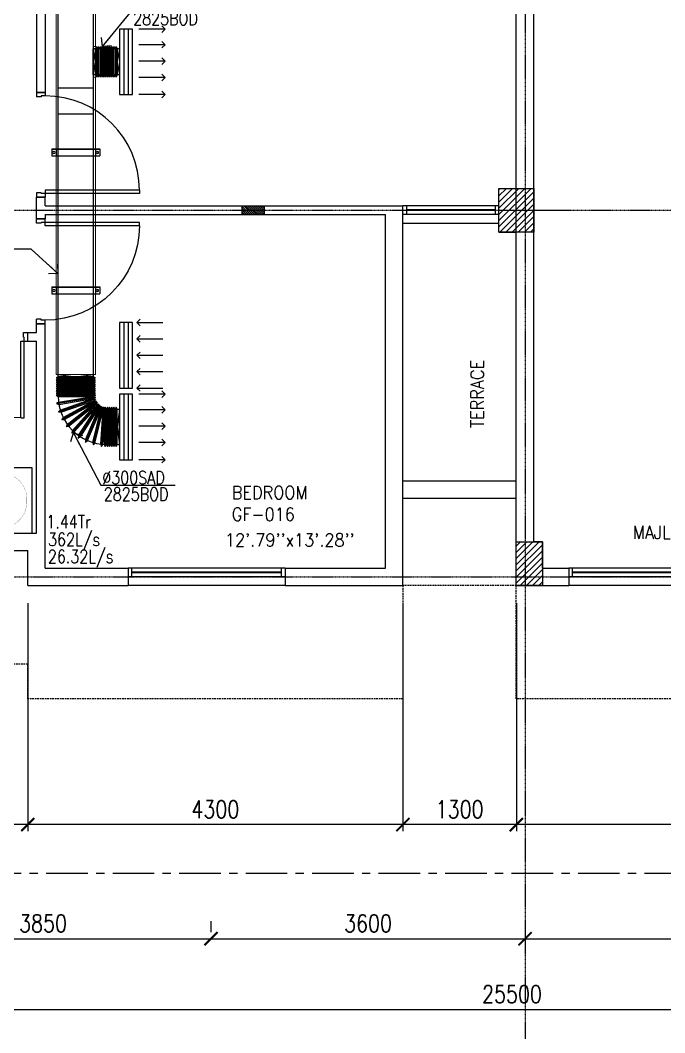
# Model space of a CAD drawing. Header units: millimetres. Extents: x 0 to 91840, y -5689 to 55688.
# Drawn here: x 32736 to 40123, y 5101 to 16702 of the extents above; entities that cross this region are included whole.
import ezdxf

# ---------------------------------------------------------------- set-up
doc = ezdxf.new("R2010")
doc.units = ezdxf.units.MM
doc.linetypes.add('CENTER', pattern=[50.8, 31.75, -6.35, 6.35, -6.35])
doc.linetypes.add('DASHED2', pattern=[9.525, 6.35, -3.175])
for name, color, linetype in [('A-ANNO-DIMS', 1, 'Continuous'), ('A-ANNO-TEXT', 8, 'Continuous'), ('A-AREA', 8, 'CENTER'), ('A-DOOR', 4, 'Continuous'), ('A-FLOR-OVHD', 4, 'DASHED2'), ('A-FLOR-PFIX', 8, 'Continuous'), ('A-FLOR-SPCL', 8, 'Continuous'), ('A-GLAZ', 5, 'Continuous'), ('A-GRID', 253, 'CENTER'), ('A-WALL-FULL', 8, 'Continuous'), ('AC-HLTEXT', 100, 'Continuous'), ('AC-SAD', 3, 'Continuous'), ('AC-SAD TEXT', 3, 'Continuous'), ('AC-WALL OPENING', 1, 'Continuous'), ('M-HANGER', 30, 'Continuous'), ('RETURN GRILL RIGHT', 1, 'Continuous'), ('S-COL- HACT.', 9, 'Continuous'), ('S-COL.', 8, 'Continuous'), ('SUPPLY GRILL RIGHT', 3, 'Continuous')]:
    doc.layers.add(name, color=color, linetype=linetype)
doc.layers.add('INSULATION', color=1, linetype='Continuous', lineweight=5)
doc.styles.add('ROMANS', font='romans.shx', dxfattribs={"width": 0.8})
doc.styles.add('SIMPLEX', font='simplex.shx', dxfattribs={"width": 0.8})
doc.dimstyles.new('100 of DIM2', dxfattribs={"dimscale": 0, "dimtxt": 200, "dimasz": 150, "dimexe": 75, "dimexo": 200, "dimgap": 75, "dimtad": 1, "dimdec": 0, "dimrnd": 5, "dimzin": 0, "dimdsep": 46, "dimtxsty": 'ROMANS', "dimblk": 'ARCHTICK', "dimcen": 100, "dimclrd": 94, "dimclre": 94, "dimclrt": 2, "dimadec": 0, "dimazin": 0, "dimtfac": 1, "dimtdec": 0, "dimtofl": 0, "dimtmove": 2, "dimatfit": 3, "dimldrblk": 'OPEN90', "dimfxl": 75, "dimtolj": 1, "dimtzin": 0, "dimarcsym": 0})

# ---------------------------------------------------------------- blocks, each defined once
blk = doc.blocks.new('W-180')
for p, q in [((1800, 100), (0, 100)), ((1800, 0), (0, 0)), ((40, 0), (40, 100)), ((1760, 100), (1760, 0))]:
    blk.add_line(p, q)
at = {"linetype": 'Continuous'}
for p, q in [((1760, 53), (40, 53)), ((1760, 47), (40, 47))]:
    blk.add_line(p, q, dxfattribs=at)
blk = doc.blocks.new('D-100-R1')
for p, q in [((-80, 980), (-80, 100)), ((-80, 980), (-40, 980)), ((-40, 980), (-40, 55)), ((-1000, 100), (-1000, 0)), ((-1000, 100), (-960, 100)), ((-960, 100), (-960, 55)), ((-960, 55), (-950, 55)), ((-950, 55), (-950, 0)), ((-80, 100), (0, 100)), ((-50, 55), (-50, 0)), ((-50, 55), (-40, 55)), ((-50, 0), (0, 0)), ((0, 100), (0, 0)), ((-1000, 0), (-950, 0))]:
    blk.add_line(p, q)
at = {"linetype": 'Continuous'}
blk.add_arc((-80, 100), 880, 90, 180, dxfattribs=at)
blk = doc.blocks.new('D-120-R1')
for p, q in [((-80, 1180), (-40, 1180)), ((-80, 1180), (-80, 100)), ((-40, 1180), (-40, 55)), ((-1200, 100), (-1160, 100)), ((-1200, 100), (-1200, 0)), ((-1160, 100), (-1160, 55)), ((-1160, 55), (-1150, 55)), ((-1150, 55), (-1150, 0)), ((-80, 100), (0, 100)), ((-50, 55), (-40, 55)), ((-50, 55), (-50, 0)), ((-50, 0), (0, 0)), ((0, 100), (0, 0)), ((-1200, 0), (-1150, 0))]:
    blk.add_line(p, q)
at = {"linetype": 'Continuous'}
blk.add_arc((-80, 100), 1080, 90, 180, dxfattribs=at)
blk = doc.blocks.new('BT-2')
blk.add_lwpolyline([(0, 750), (1700, 750), (1700, 0), (0, 0)], close=True)
at = {"const_width": 2}
blk.add_lwpolyline([(60, 690), (1340, 690, -0.414214), (1640, 390), (1640, 360, -0.414214), (1340, 60), (60, 60)], format="xyb", close=True, dxfattribs=at)
blk.add_circle((125, 375), 31.9)
blk = doc.blocks.new('_ArchTick')
at = {"color": 0, "linetype": 'ByBlock', "const_width": 0.15}
blk.add_lwpolyline([(-0.5, -0.5), (0.5, 0.5)], dxfattribs=at)
blk = doc.blocks.new('*D176')
at = {"layer": 'A-ANNO-DIMS', "color": 94, "lineweight": -2, "ltscale": 3, "transparency": 16777216}
for p, q in [((31072, 6654), (31072, 6104)), ((34922, 6379), (34922, 6254)), ((31072, 6179), (34922, 6179))]:
    blk.add_line(p, q, dxfattribs=at)
at = {"layer": 'Defpoints', "color": 0, "ltscale": 3, "transparency": 16777216}
for p in [(31072, 6854), (34922, 6179), (34922, 6179)]:
    blk.add_point(p, dxfattribs=at)
at = {"layer": 'A-ANNO-DIMS', "color": 94, "lineweight": -2, "ltscale": 3, "transparency": 16777216, "xscale": 150, "yscale": 150, "zscale": 150, "rotation": 180}
blk.add_blockref('_ArchTick', (31072, 6179), dxfattribs=at)
at = {"layer": 'A-ANNO-DIMS', "color": 94, "lineweight": -2, "ltscale": 3, "transparency": 16777216, "xscale": 150, "yscale": 150, "zscale": 150}
blk.add_blockref('_ArchTick', (34922, 6179), dxfattribs=at)
at = {"layer": 'A-ANNO-DIMS', "color": 2, "ltscale": 3, "transparency": 16777216, "insert": (32997, 6354), "char_height": 200, "attachment_point": 5, "style": 'ROMANS'}
blk.add_mtext('\\A1;3850', dxfattribs=at)
blk = doc.blocks.new('_Open90')
at = {"color": 0, "linetype": 'ByBlock', "lineweight": -2}
for p, q in [((0, 0), (-1, 0)), ((-0.5, 0.5), (0, 0)), ((0, 0), (-0.5, -0.5))]:
    blk.add_line(p, q, dxfattribs=at)
blk = doc.blocks.new('*D177')
at = {"layer": 'A-ANNO-DIMS', "color": 94, "lineweight": -2, "ltscale": 3, "transparency": 16777216}
for p, q in [((34922, 6379), (34922, 6254)), ((38522, 6379), (38522, 6254)), ((34922, 6179), (38522, 6179))]:
    blk.add_line(p, q, dxfattribs=at)
at = {"layer": 'Defpoints', "color": 0, "ltscale": 3, "transparency": 16777216}
for p in [(34922, 6179), (38522, 6179), (38522, 6179)]:
    blk.add_point(p, dxfattribs=at)
at = {"layer": 'A-ANNO-DIMS', "color": 94, "lineweight": -2, "ltscale": 3, "transparency": 16777216, "xscale": 150, "yscale": 150, "zscale": 150, "rotation": 180}
blk.add_blockref('_ArchTick', (34922, 6179), dxfattribs=at)
at = {"layer": 'A-ANNO-DIMS', "color": 94, "lineweight": -2, "ltscale": 3, "transparency": 16777216, "xscale": 150, "yscale": 150, "zscale": 150}
blk.add_blockref('_ArchTick', (38522, 6179), dxfattribs=at)
at = {"layer": 'A-ANNO-DIMS', "color": 2, "ltscale": 3, "transparency": 16777216, "insert": (36722, 6354), "char_height": 200, "attachment_point": 5, "style": 'ROMANS'}
blk.add_mtext('\\A1;3600', dxfattribs=at)
blk = doc.blocks.new('*D178')
at = {"layer": 'A-ANNO-DIMS', "color": 94, "lineweight": -2, "ltscale": 3, "transparency": 16777216}
for p, q in [((38522, 6379), (38522, 6254)), ((43472, 6379), (43472, 6254)), ((38522, 6179), (43472, 6179))]:
    blk.add_line(p, q, dxfattribs=at)
at = {"layer": 'Defpoints', "color": 0, "ltscale": 3, "transparency": 16777216}
for p in [(38522, 6179), (43472, 6179), (43472, 6179)]:
    blk.add_point(p, dxfattribs=at)
at = {"layer": 'A-ANNO-DIMS', "color": 94, "lineweight": -2, "ltscale": 3, "transparency": 16777216, "xscale": 150, "yscale": 150, "zscale": 150, "rotation": 180}
blk.add_blockref('_ArchTick', (38522, 6179), dxfattribs=at)
at = {"layer": 'A-ANNO-DIMS', "color": 94, "lineweight": -2, "ltscale": 3, "transparency": 16777216, "xscale": 150, "yscale": 150, "zscale": 150}
blk.add_blockref('_ArchTick', (43472, 6179), dxfattribs=at)
at = {"layer": 'A-ANNO-DIMS', "color": 2, "ltscale": 3, "transparency": 16777216, "insert": (40997, 6354), "char_height": 200, "attachment_point": 5, "style": 'ROMANS'}
blk.add_mtext('\\A1;4950', dxfattribs=at)
blk = doc.blocks.new('*D180')
at = {"layer": 'A-ANNO-DIMS', "color": 94, "lineweight": -2, "ltscale": 3, "transparency": 16777216}
for p, q in [((25622, 6519), (25622, 5293)), ((51122, 6519), (51122, 5293)), ((25622, 5368), (51122, 5368))]:
    blk.add_line(p, q, dxfattribs=at)
at = {"layer": 'Defpoints', "color": 0, "ltscale": 3, "transparency": 16777216}
for p in [(25622, 6719), (51122, 6719), (51122, 5368)]:
    blk.add_point(p, dxfattribs=at)
at = {"layer": 'A-ANNO-DIMS', "color": 94, "lineweight": -2, "ltscale": 3, "transparency": 16777216, "xscale": 150, "yscale": 150, "zscale": 150, "rotation": 180}
blk.add_blockref('_ArchTick', (25622, 5368), dxfattribs=at)
at = {"layer": 'A-ANNO-DIMS', "color": 94, "lineweight": -2, "ltscale": 3, "transparency": 16777216, "xscale": 150, "yscale": 150, "zscale": 150}
blk.add_blockref('_ArchTick', (51122, 5368), dxfattribs=at)
at = {"layer": 'A-ANNO-DIMS', "color": 2, "ltscale": 3, "transparency": 16777216, "insert": (38372, 5543), "char_height": 200, "attachment_point": 5, "style": 'ROMANS'}
blk.add_mtext('\\A1;25500', dxfattribs=at)
blk = doc.blocks.new('*D184')
at = {"layer": 'A-ANNO-DIMS', "color": 94, "linetype": 'Continuous', "lineweight": -2, "ltscale": 3, "transparency": 16777216}
for p, q in [((38422, 10025), (38422, 7411)), ((51222, 10025), (51222, 7411)), ((51222, 7486), (38422, 7486))]:
    blk.add_line(p, q, dxfattribs=at)
at = {"layer": 'Defpoints', "color": 0, "linetype": 'Continuous', "ltscale": 3, "transparency": 16777216}
for p in [(38422, 10225), (51222, 10225), (38422, 7486)]:
    blk.add_point(p, dxfattribs=at)
at = {"layer": 'A-ANNO-DIMS', "color": 94, "linetype": 'Continuous', "lineweight": -2, "ltscale": 3, "transparency": 16777216, "xscale": 150, "yscale": 150, "zscale": 150, "rotation": 180}
blk.add_blockref('_ArchTick', (38422, 7486), dxfattribs=at)
at = {"layer": 'A-ANNO-DIMS', "color": 94, "linetype": 'Continuous', "lineweight": -2, "ltscale": 3, "transparency": 16777216, "xscale": 150, "yscale": 150, "zscale": 150}
blk.add_blockref('_ArchTick', (51222, 7486), dxfattribs=at)
at = {"layer": 'A-ANNO-DIMS', "color": 2, "linetype": 'Continuous', "ltscale": 3, "transparency": 16777216, "insert": (44822, 7661), "char_height": 200, "attachment_point": 5, "style": 'ROMANS'}
blk.add_mtext('\\A1;12800', dxfattribs=at)
blk = doc.blocks.new('*D185')
at = {"layer": 'A-ANNO-DIMS', "color": 94, "linetype": 'Continuous', "lineweight": -2, "ltscale": 3, "transparency": 16777216}
for p, q in [((37122, 10025), (37122, 7411)), ((38422, 10025), (38422, 7411)), ((38422, 7486), (37122, 7486))]:
    blk.add_line(p, q, dxfattribs=at)
at = {"layer": 'Defpoints', "color": 0, "linetype": 'Continuous', "ltscale": 3, "transparency": 16777216}
for p in [(37122, 10225), (38422, 10225), (37122, 7486)]:
    blk.add_point(p, dxfattribs=at)
at = {"layer": 'A-ANNO-DIMS', "color": 94, "linetype": 'Continuous', "lineweight": -2, "ltscale": 3, "transparency": 16777216, "xscale": 150, "yscale": 150, "zscale": 150, "rotation": 180}
blk.add_blockref('_ArchTick', (37122, 7486), dxfattribs=at)
at = {"layer": 'A-ANNO-DIMS', "color": 94, "linetype": 'Continuous', "lineweight": -2, "ltscale": 3, "transparency": 16777216, "xscale": 150, "yscale": 150, "zscale": 150}
blk.add_blockref('_ArchTick', (38422, 7486), dxfattribs=at)
at = {"layer": 'A-ANNO-DIMS', "color": 2, "linetype": 'Continuous', "ltscale": 3, "transparency": 16777216, "insert": (37772, 7661), "char_height": 200, "attachment_point": 5, "style": 'ROMANS'}
blk.add_mtext('\\A1;1300', dxfattribs=at)
blk = doc.blocks.new('*D186')
at = {"layer": 'A-ANNO-DIMS', "color": 94, "linetype": 'Continuous', "lineweight": -2, "ltscale": 3, "transparency": 16777216}
for p, q in [((32822, 10025), (32822, 7411)), ((37122, 10025), (37122, 7411)), ((37122, 7486), (32822, 7486))]:
    blk.add_line(p, q, dxfattribs=at)
at = {"layer": 'Defpoints', "color": 0, "linetype": 'Continuous', "ltscale": 3, "transparency": 16777216}
for p in [(32822, 10225), (37122, 10225), (32822, 7486)]:
    blk.add_point(p, dxfattribs=at)
at = {"layer": 'A-ANNO-DIMS', "color": 94, "linetype": 'Continuous', "lineweight": -2, "ltscale": 3, "transparency": 16777216, "xscale": 150, "yscale": 150, "zscale": 150, "rotation": 180}
blk.add_blockref('_ArchTick', (32822, 7486), dxfattribs=at)
at = {"layer": 'A-ANNO-DIMS', "color": 94, "linetype": 'Continuous', "lineweight": -2, "ltscale": 3, "transparency": 16777216, "xscale": 150, "yscale": 150, "zscale": 150}
blk.add_blockref('_ArchTick', (37122, 7486), dxfattribs=at)
at = {"layer": 'A-ANNO-DIMS', "color": 2, "linetype": 'Continuous', "ltscale": 3, "transparency": 16777216, "insert": (34972, 7661), "char_height": 200, "attachment_point": 5, "style": 'ROMANS'}
blk.add_mtext('\\A1;4300', dxfattribs=at)
blk = doc.blocks.new('*D187')
at = {"layer": 'A-ANNO-DIMS', "color": 94, "linetype": 'Continuous', "lineweight": -2, "ltscale": 3, "transparency": 16777216}
for p, q in [((31222, 10025), (31222, 7411)), ((32822, 10025), (32822, 7411)), ((32822, 7486), (31222, 7486))]:
    blk.add_line(p, q, dxfattribs=at)
at = {"layer": 'Defpoints', "color": 0, "linetype": 'Continuous', "ltscale": 3, "transparency": 16777216}
for p in [(31222, 10225), (32822, 10225), (31222, 7486)]:
    blk.add_point(p, dxfattribs=at)
at = {"layer": 'A-ANNO-DIMS', "color": 94, "linetype": 'Continuous', "lineweight": -2, "ltscale": 3, "transparency": 16777216, "xscale": 150, "yscale": 150, "zscale": 150, "rotation": 180}
blk.add_blockref('_ArchTick', (31222, 7486), dxfattribs=at)
at = {"layer": 'A-ANNO-DIMS', "color": 94, "linetype": 'Continuous', "lineweight": -2, "ltscale": 3, "transparency": 16777216, "xscale": 150, "yscale": 150, "zscale": 150}
blk.add_blockref('_ArchTick', (32822, 7486), dxfattribs=at)
at = {"layer": 'A-ANNO-DIMS', "color": 2, "linetype": 'Continuous', "ltscale": 3, "transparency": 16777216, "insert": (32022, 7661), "char_height": 200, "attachment_point": 5, "style": 'ROMANS'}
blk.add_mtext('\\A1;1600', dxfattribs=at)
blk = doc.blocks.new('*U126')
at = {"linetype": 'Continuous'}
for p, q in [((-38, -258), (-38, 292)), ((42, 292), (-38, 292)), ((42, 242), (-38, 242)), ((37, -258), (37, 292)), ((42, -258), (42, 292)), ((42, -208), (-38, -208)), ((42, -258), (-38, -258))]:
    blk.add_line(p, q, dxfattribs=at)
for centre in [(0, 267), (0, -233)]:
    blk.add_circle(centre, 12.5, dxfattribs=at)
blk = doc.blocks.new('*U124')
at = {"linetype": 'Continuous'}
for p, q in [((-38, -250), (-38, 300)), ((42, 300), (-38, 300)), ((42, 250), (-38, 250)), ((37, -250), (37, 300)), ((42, -250), (42, 300)), ((42, -200), (-38, -200)), ((42, -250), (-38, -250))]:
    blk.add_line(p, q, dxfattribs=at)
for centre in [(0, 275), (0, -225)]:
    blk.add_circle(centre, 12.5, dxfattribs=at)
blk = doc.blocks.new('SUPPLY GRILL RIGHT')
at = {"layer": 'SUPPLY GRILL RIGHT'}
for p, q in [((375, 25), (-375, 25)), ((375, -25), (375, 25)), ((375, -25), (-375, -25)), ((375, -75), (375, -25))]:
    blk.add_line(p, q, dxfattribs=at)
blk.add_lwpolyline([(-375, -75), (375, -75), (375, 75), (-375, 75)], close=True, dxfattribs=at)
for points in [[(-375, -450), (-375, -150)], [(-178.5, -450), (-178.5, -150)], [(9, -450), (9, -150)], [(196.5, -450), (196.5, -150)], [(375, -450), (375, -150)]]:
    blk.add_leader(points, dimstyle='100 of DIM2', override={"dimscale": 1, "dimasz": 75, "dimtad": 0, "dimclrd": 0, "dimfxl": 0.2}, dxfattribs=at)
blk = doc.blocks.new('RETURN GRILL RIGHT')
at = {"layer": 'RETURN GRILL RIGHT'}
for p, q in [((375, 25), (-375, 25)), ((375, -25), (-375, -25))]:
    blk.add_line(p, q, dxfattribs=at)
blk.add_lwpolyline([(-375, -75), (375, -75), (375, 75), (-375, 75)], close=True, dxfattribs=at)
for points in [[(-375, -125), (-375, -425)], [(-187.5, -125), (-187.5, -425)], [(0, -125), (0, -425)], [(187.5, -125), (187.5, -425)], [(375, -125), (375, -425)]]:
    blk.add_leader(points, dimstyle='100 of DIM2', override={"dimscale": 1, "dimasz": 75, "dimtad": 0, "dimclrd": 0, "dimfxl": 0.2}, dxfattribs=at)

msp = doc.modelspace()

# ---------------------------------------------------------------- hatches: boundary and pattern name
at = {"layer": 'AC-WALL OPENING', "linetype": 'ByBlock'}
h = msp.add_hatch(dxfattribs=at)
h.set_pattern_fill('ANSI31', color=256, scale=5, angle=-90, style=0)
h.set_pattern_definition([(315, (1627250.712, 76515.234), (11.22532015, 11.22532015), [])])
h.paths.add_polyline_path([(35280.71, 14575.23), (35280.71, 14475.23), (35530.71, 14475.23), (35530.71, 14575.23)])
at = {"layer": 'S-COL- HACT.', "linetype": 'Continuous', "ltscale": 3}
h = msp.add_hatch(dxfattribs=at)
h.set_pattern_fill('ANSI31', color=256, scale=400, style=0)
h.set_pattern_definition([(45, (1147577.044, 409937.22), (-35.355339, 35.355339), [])])
h.paths.add_polyline_path([(38621.86, 14775.23), (38621.86, 14275.23), (38221.86, 14275.23), (38221.86, 14775.23)])
h = msp.add_hatch(dxfattribs=at)
h.set_pattern_fill('ANSI31', color=256, scale=400, style=0)
h.set_pattern_definition([(45, (268117.05, 9500.453), (-35.355339, 35.355339), [])])
h.paths.add_polyline_path([(38721.86, 10725.23), (38721.86, 10225.23), (38421.86, 10225.23), (38421.86, 10725.23)])

# ---------------------------------------------------------------- linework, layer by layer
at = {"layer": 'A-AREA', "ltscale": 15}
msp.add_line((53321.86, 6925.23), (18221.86, 6925.23), dxfattribs=at)
at = {"layer": 'A-FLOR-OVHD', "ltscale": 3}
msp.add_lwpolyline([(51221.86, 10225.23), (51221.86, 8925.23), (38421.86, 8925.23), (38421.86, 10225.23), (37121.86, 10225.23), (37121.86, 8925.23), (32821.86, 8925.23), (32821.86, 9325.23), (31221.86, 9325.23), (31221.86, 8925.23), (24221.86, 8925.23), (24221.86, 18575.23), (23221.86, 18575.23), (23221.86, 23075.23)], dxfattribs=at)
msp.add_lwpolyline([(51221.86, 10225.23), (51221.86, 8925.23), (38421.86, 8925.23), (38421.86, 10225.23), (37121.86, 10225.23), (37121.86, 8925.23), (32821.86, 8925.23), (32821.86, 9325.23), (31221.86, 9325.23), (31221.86, 8925.23), (24221.86, 8925.23), (24221.86, 18575.23), (23221.86, 18575.23), (23221.86, 23075.23)], dxfattribs=at)
at = {"layer": 'A-FLOR-SPCL', "ltscale": 3}
for p, q in [((37121.86, 11425.23), (38421.86, 11425.23)), ((37121.86, 11225.23), (38421.86, 11225.23))]:
    msp.add_line(p, q, dxfattribs=at)
at = {"layer": 'A-GLAZ'}
for p, q in [((38221.86, 14575.23), (37121.86, 14575.23)), ((37161.86, 14575.23), (37161.86, 14475.23)), ((38181.86, 14475.23), (38181.86, 14575.23)), ((38221.86, 14475.23), (37121.86, 14475.23))]:
    msp.add_line(p, q, dxfattribs=at)
at = {"layer": 'A-GLAZ', "linetype": 'Continuous'}
for p, q in [((38181.86, 14528.23), (37161.86, 14528.23)), ((38181.86, 14522.23), (37161.86, 14522.23))]:
    msp.add_line(p, q, dxfattribs=at)
at = {"layer": 'A-GLAZ', "ltscale": 3}
for p, q in [((37121.86, 14375.23), (38221.86, 14375.23)), ((35771.86, 10225.23), (33971.86, 10225.23)), ((40821.86, 10225.23), (39021.86, 10225.23))]:
    msp.add_line(p, q, dxfattribs=at)
at = {"layer": 'A-GRID', "ltscale": 0.1}
for p, q in [((38521.86, 53051.25), (38521.86, 4916.89)), ((13764.65, 14525.23), (57304.24, 14525.23)), ((13764.65, 10325.23), (57304.24, 10325.23))]:
    msp.add_line(p, q, dxfattribs=at)
at = {"layer": 'A-WALL-FULL', "ltscale": 3}
for p, q in [((32921.86, 17875.23), (32921.86, 15875.23)), ((33021.86, 17875.23), (33021.86, 15875.23)), ((38421.86, 14775.23), (38421.86, 17875.23)), ((38621.86, 10725.23), (38621.86, 17625.23)), ((32921.86, 15875.23), (33021.86, 15875.23)), ((38221.86, 14775.23), (38421.86, 14775.23)), ((38221.86, 14275.23), (38221.86, 14775.23)), ((32921.86, 14675.23), (33021.86, 14675.23)), ((32921.86, 14425.23), (32921.86, 14675.23)), ((33021.86, 14575.23), (33021.86, 14675.23)), ((33021.86, 14575.23), (37121.86, 14575.23)), ((37121.86, 14375.23), (37121.86, 14575.23)), ((32921.86, 14425.23), (33021.86, 14425.23)), ((33021.86, 14475.23), (36921.86, 14475.23)), ((33021.86, 14475.23), (33021.86, 14425.23)), ((36921.86, 10425.23), (36921.86, 14475.23)), ((37121.86, 14375.23), (37121.86, 14375.23)), ((37121.86, 10225.23), (37121.86, 14375.23)), ((38221.86, 14275.23), (38421.86, 14275.23)), ((38421.86, 10225.23), (38421.86, 14275.23)), ((32921.86, 13225.23), (33021.86, 13225.23)), ((32921.86, 13125.23), (32921.86, 13225.23)), ((33021.86, 10425.23), (33021.86, 13225.23)), ((32821.86, 13025.23), (32821.86, 13125.23)), ((32821.86, 13125.23), (32921.86, 13125.23)), ((32821.86, 13025.23), (32921.86, 13025.23)), ((32921.86, 10825.23), (32921.86, 13025.23)), ((32321.86, 10825.23), (32921.86, 10825.23)), ((32321.86, 10625.23), (32821.86, 10625.23)), ((32821.86, 10225.23), (32821.86, 10625.23)), ((33021.86, 10425.23), (33971.86, 10425.23)), ((33971.86, 10425.23), (33971.86, 10225.23)), ((35771.86, 10425.23), (36921.86, 10425.23)), ((35771.86, 10425.23), (35771.86, 10225.23)), ((38721.86, 10425.23), (39021.86, 10425.23)), ((39021.86, 10425.23), (39021.86, 10225.23)), ((32821.86, 10225.23), (33971.86, 10225.23)), ((35771.86, 10225.23), (37121.86, 10225.23)), ((38421.86, 10225.23), (39021.86, 10225.23))]:
    msp.add_line(p, q, dxfattribs=at)
at = {"layer": 'A-WALL-FULL', "linetype": 'Continuous', "ltscale": 3}
for p, q in [((38721.86, 10725.23), (38621.86, 10725.23)), ((38721.86, 10425.23), (38721.86, 10725.23))]:
    msp.add_line(p, q, dxfattribs=at)
at = {"layer": 'AC-HLTEXT'}
for p, q in [((38421.86, 14275.23), (38421.86, 14871.92)), ((38221.86, 14525.23), (38909.13, 14525.23))]:
    msp.add_line(p, q, dxfattribs=at)
at = {"layer": 'AC-SAD'}
for p, q in [((33171.86, 12392.13), (33171.86, 18072.54)), ((33571.86, 18072.54), (33571.86, 12392.13)), ((33871.86, 16375.23), (33571.86, 16375.23)), ((33571.86, 16375.23), (33571.86, 16075.23)), ((33571.86, 16075.23), (33571.86, 16375.23)), ((33596.86, 16225.23), (33571.86, 16375.23)), ((33596.86, 16375.23), (33609.36, 16400.23)), ((33596.86, 16075.23), (33596.86, 16375.23)), ((33609.36, 16050.23), (33609.36, 16400.23)), ((33609.36, 16400.23), (33621.86, 16375.23)), ((33621.86, 16375.23), (33634.36, 16400.23)), ((33621.86, 16075.23), (33621.86, 16375.23)), ((33634.36, 16050.23), (33634.36, 16400.23)), ((33634.36, 16400.23), (33646.86, 16375.23)), ((33646.86, 16375.23), (33659.36, 16400.23)), ((33646.86, 16375.23), (33646.86, 16075.23)), ((33659.36, 16050.23), (33659.36, 16400.23)), ((33659.36, 16400.23), (33671.86, 16375.23)), ((33671.86, 16375.23), (33684.36, 16400.23)), ((33671.86, 16375.23), (33671.86, 16075.23)), ((33684.36, 16050.23), (33684.36, 16400.23)), ((33684.36, 16400.23), (33696.86, 16375.23)), ((33696.86, 16375.23), (33709.36, 16400.23)), ((33696.86, 16375.23), (33696.86, 16075.23)), ((33709.36, 16050.23), (33709.36, 16400.23)), ((33709.36, 16400.23), (33721.86, 16375.23)), ((33721.86, 16375.23), (33734.36, 16400.23)), ((33721.86, 16375.23), (33721.86, 16075.23)), ((33734.36, 16050.23), (33734.36, 16400.23)), ((33734.36, 16400.23), (33746.86, 16375.23)), ((33746.86, 16375.23), (33759.36, 16400.23)), ((33746.86, 16375.23), (33746.86, 16075.23)), ((33759.36, 16050.23), (33759.36, 16400.23)), ((33759.36, 16400.23), (33771.86, 16375.23)), ((33771.86, 16375.23), (33784.36, 16400.23)), ((33771.86, 16375.23), (33771.86, 16075.23)), ((33784.36, 16050.23), (33784.36, 16400.23)), ((33784.36, 16400.23), (33796.86, 16375.23)), ((33796.86, 16375.23), (33809.36, 16400.23)), ((33796.86, 16375.23), (33796.86, 16075.23)), ((33809.36, 16050.23), (33809.36, 16400.23)), ((33809.36, 16400.23), (33821.86, 16375.23)), ((33821.86, 16375.23), (33834.36, 16400.23)), ((33821.86, 16375.23), (33821.86, 16075.23)), ((33834.36, 16050.23), (33834.36, 16400.23)), ((33834.36, 16400.23), (33846.86, 16375.23)), ((33871.86, 16375.23), (33846.86, 16225.23)), ((33846.86, 16375.23), (33846.86, 16075.23)), ((33571.86, 16075.23), (33596.86, 16225.23)), ((33846.86, 16225.23), (33871.86, 16075.23)), ((33871.86, 16075.23), (33571.86, 16075.23)), ((33609.36, 16050.23), (33596.86, 16075.23)), ((33621.86, 16075.23), (33609.36, 16050.23)), ((33634.36, 16050.23), (33621.86, 16075.23)), ((33646.86, 16075.23), (33634.36, 16050.23)), ((33659.36, 16050.23), (33646.86, 16075.23)), ((33671.86, 16075.23), (33659.36, 16050.23)), ((33684.36, 16050.23), (33671.86, 16075.23)), ((33696.86, 16075.23), (33684.36, 16050.23)), ((33709.36, 16050.23), (33696.86, 16075.23)), ((33721.86, 16075.23), (33709.36, 16050.23)), ((33734.36, 16050.23), (33721.86, 16075.23)), ((33746.86, 16075.23), (33734.36, 16050.23)), ((33759.36, 16050.23), (33746.86, 16075.23)), ((33771.86, 16075.23), (33759.36, 16050.23)), ((33784.36, 16050.23), (33771.86, 16075.23)), ((33796.86, 16075.23), (33784.36, 16050.23)), ((33809.36, 16050.23), (33796.86, 16075.23)), ((33821.86, 16075.23), (33809.36, 16050.23)), ((33834.36, 16050.23), (33821.86, 16075.23)), ((33846.86, 16075.23), (33834.36, 16050.23)), ((33571.86, 15925.23), (33171.86, 15925.23)), ((33571.86, 15625.23), (33171.86, 15625.23)), ((33171.86, 12617.13), (33146.86, 12604.63)), ((33146.86, 12604.63), (33596.86, 12604.63)), ((33146.86, 12604.63), (33171.86, 12592.13)), ((33171.86, 12592.13), (33146.86, 12579.63)), ((33146.86, 12579.63), (33596.86, 12579.63)), ((33146.86, 12579.63), (33171.86, 12567.13)), ((33171.86, 12567.13), (33146.86, 12554.63)), ((33146.86, 12554.63), (33596.86, 12554.63)), ((33146.86, 12554.63), (33171.86, 12542.13)), ((33171.86, 12542.13), (33146.86, 12529.63)), ((33146.86, 12529.63), (33596.86, 12529.63)), ((33146.86, 12529.63), (33171.86, 12517.13)), ((33171.86, 12642.13), (33371.86, 12617.13)), ((33571.86, 12617.13), (33171.86, 12617.13)), ((33171.86, 12592.13), (33571.86, 12592.13)), ((33171.86, 12567.13), (33571.86, 12567.13)), ((33171.86, 12542.13), (33571.86, 12542.13)), ((33371.86, 12617.13), (33571.86, 12642.13)), ((33596.86, 12604.63), (33571.86, 12617.13)), ((33571.86, 12592.13), (33596.86, 12604.63)), ((33596.86, 12579.63), (33571.86, 12592.13)), ((33571.86, 12567.13), (33596.86, 12579.63)), ((33596.86, 12554.63), (33571.86, 12567.13)), ((33571.86, 12542.13), (33596.86, 12554.63)), ((33596.86, 12529.63), (33571.86, 12542.13)), ((33571.86, 12517.13), (33596.86, 12529.63)), ((33171.86, 12517.13), (33146.86, 12504.63)), ((33146.86, 12504.63), (33596.86, 12504.63)), ((33146.86, 12504.63), (33171.86, 12492.13)), ((33171.86, 12492.13), (33146.86, 12479.63)), ((33146.86, 12479.63), (33596.86, 12479.63)), ((33146.86, 12479.63), (33171.86, 12467.13)), ((33171.86, 12467.13), (33146.86, 12454.63)), ((33146.86, 12454.63), (33596.86, 12454.63)), ((33146.86, 12454.63), (33171.86, 12442.13)), ((33171.86, 12442.13), (33146.86, 12429.63)), ((33146.86, 12429.63), (33596.86, 12429.63)), ((33146.86, 12429.63), (33171.86, 12417.13)), ((33171.86, 12417.13), (33146.86, 12404.63)), ((33171.86, 12517.13), (33571.86, 12517.13)), ((33171.86, 12492.13), (33571.86, 12492.13)), ((33171.86, 12467.13), (33571.86, 12467.13)), ((33171.86, 12442.13), (33571.86, 12442.13)), ((33171.86, 12417.13), (33571.86, 12417.13)), ((33596.86, 12504.63), (33571.86, 12517.13)), ((33571.86, 12492.13), (33596.86, 12504.63)), ((33596.86, 12479.63), (33571.86, 12492.13)), ((33571.86, 12467.13), (33596.86, 12479.63)), ((33596.86, 12454.63), (33571.86, 12467.13)), ((33571.86, 12442.13), (33596.86, 12454.63)), ((33596.86, 12429.63), (33571.86, 12442.13)), ((33571.86, 12417.13), (33596.86, 12429.63)), ((33571.86, 12417.13), (33596.86, 12404.63)), ((33146.86, 12404.63), (33596.86, 12404.63)), ((33146.86, 12404.63), (33171.86, 12392.13)), ((33152.75, 12309.06), (33596.52, 12383.72)), ((33175.33, 12325.54), (33152.75, 12309.06)), ((33152.75, 12309.06), (33179.48, 12300.88)), ((33171.86, 12392.13), (33571.86, 12392.13)), ((33174.42, 12215.8), (33599.65, 12363.04)), ((33175.33, 12325.54), (33569.79, 12391.9)), ((33179.48, 12300.88), (33573.94, 12367.24)), ((33193.95, 12235.79), (33571.94, 12366.67)), ((33202.13, 12212.17), (33580.12, 12343.05)), ((33211.26, 12127.43), (33606.17, 12343.17)), ((33227.2, 12150.38), (33578.24, 12342.15)), ((33239.19, 12128.44), (33590.22, 12320.21)), ((33262.25, 12046.39), (33615.9, 12324.65)), ((33274.16, 12071.67), (33588.52, 12319.02)), ((33289.62, 12052.02), (33603.98, 12299.37)), ((33325.97, 11974.93), (33628.56, 12308.01)), ((33333.53, 12001.84), (33602.49, 12297.91)), ((33569.79, 12391.9), (33596.52, 12383.72)), ((33596.86, 12404.63), (33571.86, 12392.13)), ((33571.94, 12366.67), (33599.65, 12363.04)), ((33596.52, 12383.72), (33573.94, 12367.24)), ((33578.24, 12342.15), (33606.17, 12343.17)), ((33599.65, 12363.04), (33580.12, 12343.05)), ((33588.52, 12319.02), (33615.9, 12324.65)), ((33606.17, 12343.17), (33590.22, 12320.21)), ((33602.49, 12297.91), (33628.56, 12308.01)), ((33615.9, 12324.65), (33603.98, 12299.37)), ((33628.56, 12308.01), (33621, 12281.1)), ((33193.95, 12235.79), (33174.42, 12215.8)), ((33174.42, 12215.8), (33202.13, 12212.17)), ((33352.03, 11985.03), (33621, 12281.1)), ((33400.67, 11915.03), (33643.8, 12293.7)), ((33403.66, 11942.82), (33619.78, 12279.41)), ((33424.69, 11929.32), (33640.82, 12265.91)), ((33482.6, 11896.26), (33639.89, 12264.04)), ((33484.27, 11868.36), (33661.22, 12282.11)), ((33505.59, 11886.43), (33662.88, 12254.21)), ((33568.18, 11863.44), (33662.28, 12252.22)), ((33574.45, 11836.2), (33680.31, 12273.57)), ((33592.48, 11857.56), (33686.58, 12246.34)), ((33619.78, 12279.41), (33643.8, 12293.7)), ((33639.89, 12264.04), (33661.22, 12282.11)), ((33643.8, 12293.7), (33640.82, 12265.91)), ((33658.02, 11845.27), (33686.31, 12244.27)), ((33661.22, 12282.11), (33662.88, 12254.21)), ((33662.28, 12252.22), (33680.31, 12273.57)), ((33668.72, 11819.45), (33700.55, 12268.32)), ((33680.31, 12273.57), (33686.58, 12246.34)), ((33682.96, 11843.5), (33711.25, 12242.5)), ((33686.31, 12244.27), (33700.55, 12268.32)), ((33709.36, 12267.13), (33696.86, 12242.13)), ((33696.86, 12242.13), (33696.86, 11842.13)), ((33700.55, 12268.32), (33711.25, 12242.5)), ((33709.36, 12267.13), (33709.36, 11817.13)), ((33721.86, 12242.13), (33709.36, 12267.13)), ((33734.36, 12267.13), (33721.86, 12242.13)), ((33871.86, 12242.13), (33721.86, 12242.13)), ((33721.86, 12242.13), (33721.86, 11842.13)), ((33734.36, 12267.13), (33734.36, 11817.13)), ((33746.86, 12242.13), (33734.36, 12267.13)), ((33759.36, 12267.13), (33746.86, 12242.13)), ((33746.86, 12242.13), (33746.86, 11842.13)), ((33759.36, 12267.13), (33759.36, 11817.13)), ((33771.86, 12242.13), (33759.36, 12267.13)), ((33784.36, 12267.13), (33771.86, 12242.13)), ((33771.86, 12242.13), (33771.86, 11842.13)), ((33784.36, 12267.13), (33784.36, 11817.13)), ((33796.86, 12242.13), (33784.36, 12267.13)), ((33809.36, 12267.13), (33796.86, 12242.13)), ((33796.86, 12242.13), (33796.86, 11842.13)), ((33809.36, 12267.13), (33809.36, 11817.13)), ((33821.86, 12242.13), (33809.36, 12267.13)), ((33834.36, 12267.13), (33821.86, 12242.13)), ((33821.86, 12242.13), (33821.86, 11842.13)), ((33834.36, 12267.13), (33834.36, 11817.13)), ((33846.86, 12242.13), (33834.36, 12267.13)), ((33846.86, 11842.13), (33846.86, 12242.13)), ((33871.86, 12242.13), (33846.86, 12042.13)), ((33871.86, 11842.13), (33871.86, 12242.13)), ((33227.2, 12150.38), (33211.26, 12127.43)), ((33211.26, 12127.43), (33239.19, 12128.44)), ((33274.16, 12071.67), (33262.25, 12046.39)), ((33262.25, 12046.39), (33289.62, 12052.02)), ((33333.53, 12001.84), (33325.97, 11974.93)), ((33325.97, 11974.93), (33352.03, 11985.03)), ((33846.86, 12042.13), (33871.86, 11842.13)), ((33403.66, 11942.82), (33400.67, 11915.03)), ((33400.67, 11915.03), (33424.69, 11929.32)), ((33482.6, 11896.26), (33484.27, 11868.36)), ((33484.27, 11868.36), (33505.59, 11886.43)), ((33568.18, 11863.44), (33574.45, 11836.2)), ((33574.45, 11836.2), (33592.48, 11857.56)), ((33658.02, 11845.27), (33668.72, 11819.45)), ((33668.72, 11819.45), (33682.96, 11843.5)), ((33696.86, 11842.13), (33709.36, 11817.13)), ((33709.36, 11817.13), (33721.86, 11842.13)), ((33721.86, 11842.13), (33734.36, 11817.13)), ((33721.86, 11842.13), (33871.86, 11842.13)), ((33734.36, 11817.13), (33746.86, 11842.13)), ((33746.86, 11842.13), (33759.36, 11817.13)), ((33759.36, 11817.13), (33771.86, 11842.13)), ((33771.86, 11842.13), (33784.36, 11817.13)), ((33784.36, 11817.13), (33796.86, 11842.13)), ((33796.86, 11842.13), (33809.36, 11817.13)), ((33809.36, 11817.13), (33821.86, 11842.13)), ((33821.86, 11842.13), (33834.36, 11817.13)), ((33834.36, 11817.13), (33846.86, 11842.13))]:
    msp.add_line(p, q, dxfattribs=at)
for radius in [550, 150]:
    msp.add_arc((33721.86, 12392.13), radius, 180, 270, dxfattribs=at)
at = {"layer": 'AC-WALL OPENING', "linetype": 'ByBlock'}
msp.add_lwpolyline([(35530.71, 14575.23), (35530.71, 14475.23), (35280.71, 14475.23), (35280.71, 14575.23)], close=True, dxfattribs=at)
at = {"layer": 'INSULATION'}
for p, q in [((33146.86, 12642.13), (33146.86, 18056.81)), ((33596.86, 18056.81), (33596.86, 16400.23)), ((33596.86, 16400.23), (33571.86, 16400.23)), ((33596.86, 16225.23), (33596.86, 16075.23)), ((33596.86, 16049.17), (33571.86, 16049.17)), ((33596.86, 16049.17), (33596.86, 12642.13)), ((33596.86, 12642.13), (33146.86, 12642.13))]:
    msp.add_line(p, q, dxfattribs=at)
at = {"layer": 'S-COL.', "linetype": 'Continuous', "ltscale": 3}
for points in [[(38621.86, 14775.23), (38621.86, 14275.23), (38221.86, 14275.23), (38221.86, 14775.23)], [(38621.86, 14775.23), (38621.86, 14275.23), (38221.86, 14275.23), (38221.86, 14775.23)], [(38621.86, 14775.23), (38621.86, 14275.23), (38221.86, 14275.23), (38221.86, 14775.23)], [(38421.86, 10225.23), (38421.86, 10725.23), (38721.86, 10725.23), (38721.86, 10225.23)], [(38421.86, 10225.23), (38421.86, 10725.23), (38721.86, 10725.23), (38721.86, 10225.23)], [(38421.86, 10225.23), (38421.86, 10725.23), (38721.86, 10725.23), (38721.86, 10225.23)], [(38721.86, 10725.23), (38721.86, 10225.23), (38421.86, 10225.23), (38421.86, 10725.23)]]:
    msp.add_lwpolyline(points, close=True, dxfattribs=at)

# ---------------------------------------------------------------- block references
at = {"layer": 'A-DOOR', "ltscale": 3, "rotation": 270}
msp.add_blockref('D-120-R1', (32921.86, 14675.23), dxfattribs=at)
at = {"layer": 'A-DOOR', "ltscale": 3, "xscale": -1}
for name, p, rotation in [('D-120-R1', (32921.86, 14425.23), 270), ('D-100-R1', (32821.86, 13125.23), 180)]:
    msp.add_blockref(name, p, dxfattribs=dict(at, rotation=rotation))
at = {"layer": 'A-FLOR-PFIX', "ltscale": 3, "xscale": -1, "rotation": 180}
msp.add_blockref('BT-2', (31171.86, 11575.23), dxfattribs=at)
at = {"layer": 'A-GLAZ', "ltscale": 3, "xscale": -1, "rotation": 180}
for p in [(33971.86, 10425.23), (39021.86, 10425.23)]:
    msp.add_blockref('W-180', p, dxfattribs=at)
at = {"layer": 'M-HANGER', "xscale": -1, "rotation": 270}
for name, p in [('*U126', (33355.1, 15186.18)), ('*U124', (33347.08, 13606.18))]:
    msp.add_blockref(name, p, dxfattribs=at)
at = {"layer": 'RETURN GRILL RIGHT', "rotation": 89.99999999999999}
msp.add_blockref('RETURN GRILL RIGHT', (33946.86, 12863.4), dxfattribs=at)
at = {"layer": 'SUPPLY GRILL RIGHT'}
for p, rotation in [((33946.86, 16225.23), 90), ((33946.86, 12042.13), 89.99999999999999)]:
    msp.add_blockref('SUPPLY GRILL RIGHT', p, dxfattribs=dict(at, rotation=rotation))

# ---------------------------------------------------------------- texts
at = {"layer": 'A-ANNO-TEXT', "style": 'ROMANS', "width": 0.9}
msp.add_text('TERRACE', height=150, rotation=90, dxfattribs=at).set_placement((38048.8, 12031.32))
for s, p in [('BEDROOM', (35160.53, 11214.95)), ('GF-016', (35160.53, 10966.25)), ('MAJLES & DINING', (39755.83, 10758.49)), ("12'.79''x13'.28''", (35082.03, 10672))]:
    msp.add_text(s, height=150, dxfattribs=at).set_placement(p)
at = {"layer": 'AC-SAD TEXT', "style": 'SIMPLEX', "width": 0.8}
for s, p in [('2825BOD', (34030.4, 16646.14)), ('%%C300SAD', (33676.39, 11386.06)), ('2825BOD', (33693.78, 11197.19)), ('1.44Tr', (33035.43, 10880.96)), ('362L/s', (33054.76, 10678.15)), ('26.32L/s', (33052.83, 10483.07))]:
    msp.add_text(s, height=150, dxfattribs=at).set_placement(p)

# ---------------------------------------------------------------- dimensions: what is measured, and where the dimension line sits
at = {"layer": 'A-ANNO-DIMS', "linetype": 'Continuous', "ltscale": 3}
for base, p1, p2, picture, middle in [((31221.86, 7486.25), (32821.86, 10225.23), (31221.86, 10225.23), '*D187', (32021.86, 7661.25)), ((32821.86, 7486.25), (37121.86, 10225.23), (32821.86, 10225.23), '*D186', (34971.86, 7661.25)), ((37121.86, 7486.25), (38421.86, 10225.23), (37121.86, 10225.23), '*D185', (37771.86, 7661.25)), ((38421.86, 7486.25), (51221.86, 10225.23), (38421.86, 10225.23), '*D184', (44821.86, 7661.25))]:
    dim = msp.add_linear_dim(base=base, p1=p1, p2=p2, dimstyle='100 of DIM2', override={"dimscale": 1}, dxfattribs=at)
    dim.commit()
    dim.dimension.update_dxf_attribs({"geometry": picture, "text_midpoint": middle})
at = {"layer": 'A-ANNO-DIMS', "ltscale": 3}
for base, p1, p2, picture, middle in [((34921.86, 6178.57), (31071.86, 6853.9), (34921.86, 6178.57), '*D176', (32996.86, 6353.57)), ((51121.86, 5368.39), (25621.86, 6719.05), (51121.86, 6719.05), '*D180', (38371.86, 5543.39)), ((38521.86, 6178.57), (34921.86, 6178.57), (38521.86, 6178.57), '*D177', (36721.86, 6353.57)), ((43471.86, 6178.57), (38521.86, 6178.57), (43471.86, 6178.57), '*D178', (40996.86, 6353.57))]:
    dim = msp.add_linear_dim(base=base, p1=p1, p2=p2, dimstyle='100 of DIM2', override={"dimscale": 1}, dxfattribs=at)
    dim.commit()
    dim.dimension.update_dxf_attribs({"geometry": picture, "text_midpoint": middle})

# ---------------------------------------------------------------- leaders
at = {"layer": 'AC-SAD TEXT'}
for points in [[(33677.92, 16400.23), (34010.69, 16806.57), (34806.86, 16806.57)], [(33165.92, 13801.98), (32860.74, 14080.54), (31642.68, 14080.54)], [(33346.21, 11974.93), (33660.17, 11373.9), (34510.46, 11373.9)]]:
    msp.add_leader(points, dimstyle='100 of DIM2', override={"dimscale": 1, "dimtad": 0, "dimfxl": 0.2}, dxfattribs=at)

doc.saveas('drawing.dxf')
